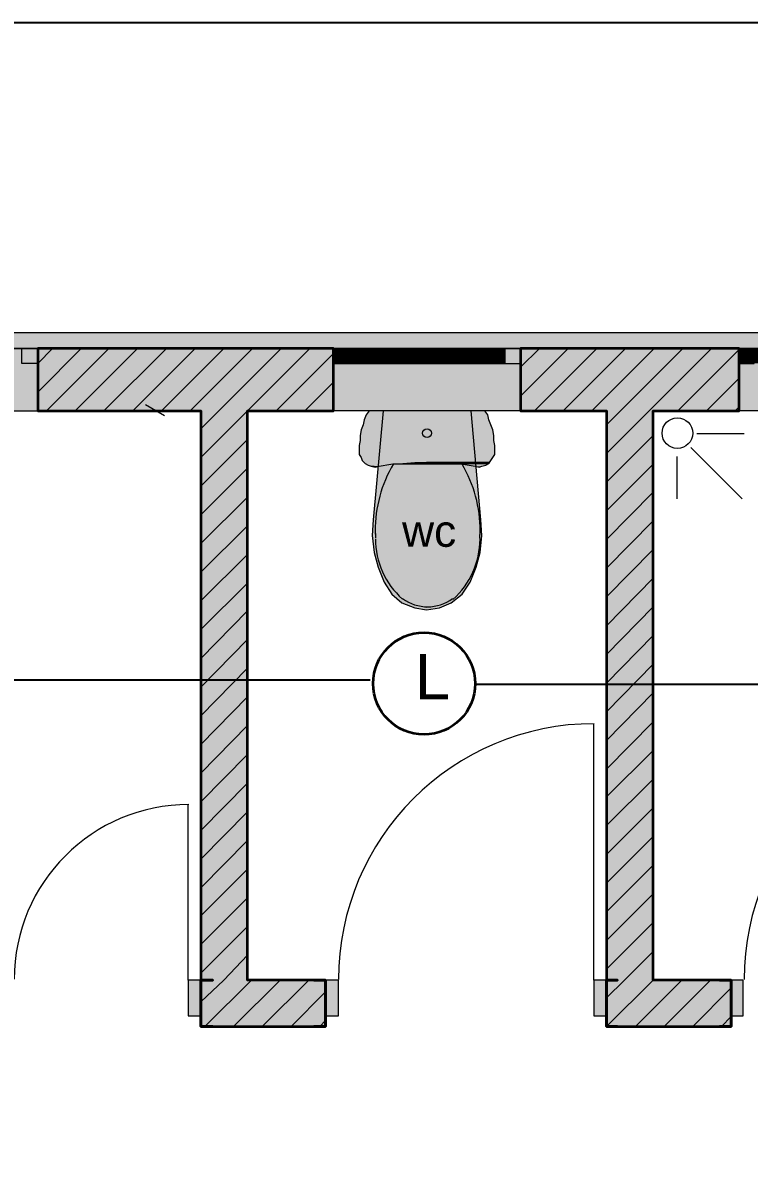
# Model space of a CAD drawing. Header units: millimetres. Extents: x 0 to 72213, y -495 to 58962.
# Drawn here: x 39665 to 44326, y 51565 to 58899 of the extents above; entities that cross this region are included whole.
import ezdxf

# ---------------------------------------------------------------- set-up
doc = ezdxf.new("R2010")
doc.units = ezdxf.units.MM
doc.header["$MEASUREMENT"] = 0
doc.layers.add('PDF_Geometry', color=7, linetype='Continuous', true_color=0xfd8379)
doc.layers.add('PDF_Solid Fills', color=7, linetype='Continuous', true_color=0xffffff)
doc.layers.add('PDF_Text', color=7, linetype='Continuous')
doc.styles.add('PDF Arial-BoldMT', font='arial.ttf')
doc.styles.add('PDF TimesNewRomanPSMT', font='arial.ttf')

msp = doc.modelspace()

# ---------------------------------------------------------------- linework, layer by layer
at = {"layer": 'PDF_Geometry', "color": 1, "lineweight": 25}
for points in [[(57311.5, 58899), (33766.3, 58899)], [(41894.1, 54682.7), (39487.5, 54682.7)], [(42567.2, 54657.3), (44516.6, 54657.3)]]:
    msp.add_lwpolyline(points, dxfattribs=at)
at = {"layer": 'PDF_Geometry', "color": 251, "lineweight": 18, "true_color": 0x696969}
msp.add_lwpolyline([(7192.3, 56911.5), (7090.7, 56911.5), (7090.7, 44205.5), (7192.3, 44205.5), (7192.3, 56809.9), (52612.7, 56809.9), (52612.7, 56911.5)], close=True, dxfattribs=at)
at = {"layer": 'PDF_Geometry', "color": 123, "lineweight": 18, "true_color": 0x70cdbd}
msp.add_lwpolyline([(7192.3, 56809.9), (7192.3, 29092.9), (18990.3, 29092.9), (18990.3, 23092.3), (27791.1, 23092.3), (27791.1, 29092.9), (57717.9, 29092.9), (57717.9, 56809.9)], close=True, dxfattribs=at)
at = {"layer": 'PDF_Geometry', "color": 7, "lineweight": 13}
for points in [[(38554.1, 56409.9), (39760.6, 56409.9), (39760.6, 56714.7), (39760.6, 56809.9), (39760.6, 56714.7), (39659, 56714.7), (39659, 56809.9), (39760.6, 56809.9), (38554.1, 56809.9), (38655.7, 56809.9), (38655.7, 56714.7), (38554.1, 56714.7), (38554.1, 56809.9), (38554.1, 56714.7)], [(42859.3, 56409.9), (41659.2, 56409.9), (41659.2, 56714.7), (41659.2, 56809.9), (41659.2, 56714.7), (41760.8, 56714.7), (41760.8, 56809.9), (41659.2, 56809.9), (42859.3, 56809.9), (42757.7, 56809.9), (42757.7, 56714.7), (42859.3, 56714.7), (42859.3, 56809.9), (42859.3, 56714.7)], [(42256.1, 56714.7), (42306.9, 56714.7), (42306.9, 56809.9), (42256.1, 56809.9), (42211.6, 56809.9), (42211.6, 56714.7)], [(45462.7, 56409.9), (44262.6, 56409.9), (44262.6, 56714.7), (44262.6, 56809.9), (44262.6, 56714.7), (44357.9, 56714.7), (44357.9, 56809.9), (44262.6, 56809.9), (45462.7, 56809.9), (45361.1, 56809.9), (45361.1, 56714.7), (45462.7, 56714.7), (45462.7, 56809.9), (45462.7, 56714.7)]]:
    msp.add_lwpolyline(points, close=True, dxfattribs=at)
at = {"layer": 'PDF_Geometry', "lineweight": 9}
for points in [[(39760.6, 56530.5), (40040, 56809.9)], [(39760.6, 56714.7), (39855.8, 56809.9)], [(39817.7, 56409.9), (40217.8, 56809.9)], [(40001.9, 56409.9), (40401.9, 56809.9)], [(40186, 56409.9), (40586.1, 56809.9)], [(40370.2, 56409.9), (40770.2, 56809.9)], [(40554.3, 56409.9), (40954.4, 56809.9)], [(40738.5, 56409.9), (41138.5, 56809.9)], [(40808.3, 56111.4), (41106.7, 56409.9), (41506.8, 56809.9)], [(40808.3, 56295.6), (40922.6, 56409.9), (41322.6, 56809.9)], [(41290.9, 56409.9), (41659.2, 56778.1)], [(42859.3, 56505.1), (43164.1, 56809.9)], [(42859.3, 56689.3), (42979.9, 56809.9)], [(42948.2, 56409.9), (43348.2, 56809.9)], [(43132.3, 56409.9), (43532.4, 56809.9)], [(43316.5, 56409.9), (43716.5, 56809.9)], [(43411.7, 56136.8), (43684.8, 56409.9), (44084.8, 56809.9)], [(43411.7, 56321), (43500.6, 56409.9), (43900.7, 56809.9)], [(43868.9, 56409.9), (44262.6, 56803.5)], [(44053.1, 56409.9), (44262.6, 56619.4)], [(41475, 56409.9), (41659.2, 56594)], [(44237.2, 56409.9), (44262.6, 56435.3)], [(40808.3, 55927.3), (41106.7, 56225.7)], [(43411.7, 55952.7), (43710.2, 56251.1)], [(40808.3, 55743.1), (41106.7, 56041.6)], [(43411.7, 55768.5), (43710.2, 56067)], [(43411.7, 55584.4), (43710.2, 55889.2)], [(40808.3, 55559), (41106.7, 55857.4)], [(40808.3, 55374.8), (41106.7, 55673.3)], [(43411.7, 55400.2), (43710.2, 55705)], [(43411.7, 55216.1), (43710.2, 55520.9)], [(40808.3, 55190.7), (41106.7, 55489.1)], [(40808.3, 55006.5), (41106.7, 55305)], [(43411.7, 55031.9), (43710.2, 55336.7)], [(43411.7, 54847.8), (43710.2, 55152.6)], [(40808.3, 54822.4), (41106.7, 55127.2)], [(40808.3, 54638.3), (41106.7, 54943)], [(43411.7, 54663.7), (43710.2, 54968.4)], [(40808.3, 54454.1), (41106.7, 54758.9)], [(43411.7, 54479.5), (43710.2, 54784.3)], [(40808.3, 54270), (41106.7, 54574.8)], [(43411.7, 54295.4), (43710.2, 54600.2)], [(40808.3, 54085.8), (41106.7, 54390.6)], [(43411.7, 54111.2), (43710.2, 54416)], [(40808.3, 53901.7), (41106.7, 54206.5)], [(43411.7, 53933.4), (43710.2, 54231.9)], [(40808.3, 53717.5), (41106.7, 54022.3)], [(43411.7, 53749.3), (43710.2, 54047.7)], [(40808.3, 53533.4), (41106.7, 53838.2)], [(43411.7, 53565.1), (43710.2, 53863.6)], [(40808.3, 53349.2), (41106.7, 53654)], [(43411.7, 53381), (43710.2, 53679.4)], [(40808.3, 53171.4), (41106.7, 53469.9)], [(43411.7, 53196.8), (43710.2, 53495.3)], [(40808.3, 52987.3), (41106.7, 53285.7)], [(43411.7, 53012.7), (43710.2, 53311.1)], [(40808.3, 52803.2), (41106.7, 53101.6)], [(43411.7, 52828.5), (43710.2, 53127)], [(40808.3, 52619), (40954.4, 52758.7), (41106.7, 52917.4)], [(43411.7, 52644.4), (43526, 52758.7), (43710.2, 52942.8)], [(40833.7, 52460.3), (41132.1, 52758.7)], [(41017.8, 52460.3), (41316.3, 52758.7)], [(41202, 52460.3), (41500.4, 52758.7)], [(43411.7, 52460.3), (43710.2, 52758.7)], [(43595.9, 52460.3), (43894.3, 52758.7)], [(43780, 52460.3), (44078.5, 52758.7)], [(41386.1, 52460.3), (41608.4, 52682.5)], [(43964.2, 52460.3), (44211.8, 52707.9)], [(44148.3, 52460.3), (44211.8, 52523.8)], [(41570.3, 52460.3), (41608.4, 52498.4)]]:
    msp.add_lwpolyline(points, dxfattribs=at)
at = {"layer": 'PDF_Geometry', "color": 7, "lineweight": 35}
for points in [[(41608.4, 52758.7), (41532.2, 52758.7), (41608.4, 52758.7), (41608.4, 52530.1), (41608.4, 52758.7), (41106.7, 52758.7), (41106.7, 56409.9), (41659.2, 56409.9), (41659.2, 56714.7), (41659.2, 56809.9), (39760.6, 56809.9), (39760.6, 56714.7), (39760.6, 56409.9), (40808.3, 56409.9), (40808.3, 52758.7), (40884.5, 52758.7), (40808.3, 52758.7), (40884.5, 52758.7)], [(44211.8, 52758.7), (44135.6, 52758.7), (44211.8, 52758.7), (44211.8, 52530.1), (44211.8, 52758.7), (43710.2, 52758.7), (43710.2, 56409.9), (44262.6, 56409.9), (44262.6, 56714.7), (44262.6, 56809.9), (42859.3, 56809.9), (42859.3, 56714.7), (42859.3, 56409.9), (43411.7, 56409.9), (43411.7, 52758.7), (43481.6, 52758.7), (43411.7, 52758.7), (43481.6, 52758.7)], [(40808.3, 52460.3), (40808.3, 52530.1), (40808.3, 52460.3), (41608.4, 52460.3), (41608.4, 52530.1), (41608.4, 52758.7), (41532.2, 52758.7)], [(40808.3, 52758.7), (40808.3, 52530.1), (40808.3, 52758.7), (40808.3, 52530.1), (40808.3, 52460.3), (40884.5, 52460.3), (40808.3, 52460.3), (40884.5, 52460.3)], [(43411.7, 52460.3), (43411.7, 52530.1), (43411.7, 52460.3), (44211.8, 52460.3), (44211.8, 52530.1), (44211.8, 52758.7), (44135.6, 52758.7)], [(43411.7, 52758.7), (43411.7, 52530.1), (43411.7, 52758.7), (43411.7, 52530.1), (43411.7, 52460.3), (43481.6, 52460.3), (43411.7, 52460.3), (43481.6, 52460.3)], [(41608.4, 52460.3), (41532.2, 52460.3)], [(44211.8, 52460.3), (44135.6, 52460.3)]]:
    msp.add_lwpolyline(points, dxfattribs=at)
at = {"layer": 'PDF_Geometry', "color": 7, "lineweight": 0, "true_color": 0xffffff}
for points in [[(41659.2, 56762.3, 95.2, 95.2, 0), (41760.8, 56762.3, 95.2, 95.2, 0), (42211.6, 56762.3, 95.2, 95.2, 0), (42256.1, 56762.3, 95.2, 95.2, 0), (42306.9, 56762.3, 95.2, 95.2, 0), (42757.7, 56762.3, 0, 0, 0)], [(44262.6, 56762.3, 95.2, 95.2, 0), (44357.9, 56762.3, 95.2, 95.2, 0), (44808.7, 56762.3, 95.2, 95.2, 0), (44859.5, 56762.3, 95.2, 95.2, 0), (44910.3, 56762.3, 95.2, 95.2, 0), (45361.1, 56762.3, 0, 0, 0)]]:
    msp.add_lwpolyline(points, format="xyseb", dxfattribs=at)
at = {"layer": 'PDF_Geometry', "color": 7, "lineweight": 13}
for points in [[(42211.6, 56809.9), (41760.8, 56809.9)], [(42757.7, 56809.9), (42306.9, 56809.9)], [(41760.8, 56714.7), (42211.6, 56714.7)], [(42306.9, 56714.7), (42757.7, 56714.7)], [(40605.1, 56409.9), (40421, 56409.9)], [(40573.4, 56378.1), (40452.7, 56448)], [(43989.6, 56263.8), (44294.4, 56263.8)], [(43862.6, 56117.8), (43862.6, 55844.7)], [(43951.5, 56174.9), (44281.7, 55844.7)]]:
    msp.add_lwpolyline(points, dxfattribs=at)
at = {"layer": 'PDF_Geometry', "color": 39, "lineweight": 13, "true_color": 0x563838}
for points in [[(41868.7, 56384.5), (41856, 56352.7), (41849.7, 56321), (41837, 56289.2), (41830.6, 56251.1), (41830.6, 56219.4), (41824.3, 56187.6), (41824.3, 56155.9), (41824.3, 56130.5), (41837, 56111.4), (41843.3, 56092.4), (41862.4, 56073.3), (41881.4, 56060.6), (41900.5, 56054.3), (41925.9, 56047.9), (41951.3, 56054.3), (42027.5, 56067), (42103.7, 56073.3), (42179.9, 56079.7), (42256.1, 56079.7), (42338.6, 56079.7), (42414.8, 56073.3), (42491, 56067), (42567.2, 56054.3), (42592.6, 56047.9), (42611.7, 56054.3), (42637.1, 56060.6), (42656.1, 56073.3), (42668.8, 56092.4), (42681.5, 56111.4), (42694.2, 56130.5), (42694.2, 56155.9), (42694.2, 56187.6), (42687.9, 56219.4), (42687.9, 56251.1), (42681.5, 56289.2), (42668.8, 56321), (42656.1, 56352.7), (42649.8, 56384.5), (42630.7, 56409.9), (41887.8, 56409.9)], [(41944.9, 55406.6), (41983, 55311.3), (42033.8, 55235.1), (42097.3, 55178), (42179.9, 55146.2), (42256.1, 55133.5), (42338.6, 55146.2), (42414.8, 55178), (42484.7, 55235.1), (42535.5, 55311.3), (42573.6, 55406.6), (42599, 55501.8), (42611.7, 55609.8), (42605.3, 55711.4), (42541.8, 56409.9), (41976.7, 56409.9), (41913.2, 55711.4), (41906.8, 55609.8), (41919.5, 55501.8)]]:
    msp.add_lwpolyline(points, close=True, dxfattribs=at)
for points in [[(42042.8, 56069.7, 0.133157), (41925.9, 55638.4, 0.007499), (41926.2, 55618.2)], [(42425.3, 55200.8, 0.214162), (42599, 55587.5, 0.012969), (42598.2, 55617.2)]]:
    msp.add_lwpolyline(points, format="xyb", dxfattribs=at)
for points in [[(42478.3, 56067), (42256.1, 56067), (42040.2, 56067)], [(42478.3, 56067), (42478.3, 56067)], [(41925.9, 55616.1), (41925.9, 55616.1)], [(42592.6, 55616.1), (42592.6, 55616.1)], [(42097.3, 55203.4), (42097.3, 55203.4)], [(42421.2, 55203.4), (42421.2, 55203.4)], [(42256.1, 55146.2), (42256.1, 55146.2)]]:
    msp.add_lwpolyline(points, dxfattribs=at)
at = {"layer": 'PDF_Geometry', "color": 7, "lineweight": 0, "true_color": 0xffffff}
for points in [[(42662.5, 56079.7), (42256.1, 56079.7), (42662.5, 56079.7)], [(42656.1, 56073.3), (42414.8, 56073.3), (42656.1, 56073.3)]]:
    msp.add_lwpolyline(points, dxfattribs=at)
at = {"layer": 'PDF_Geometry', "color": 30, "lineweight": 18, "true_color": 0xff6600}
for points in [[(43329.2, 52758.7), (43329.2, 54403.3)], [(40725.8, 52758.7), (40725.8, 53882.6)]]:
    msp.add_lwpolyline(points, dxfattribs=at)
at = {"layer": 'PDF_Geometry', "color": 30, "lineweight": 20, "true_color": 0xff6600}
for points in [[(40808.3, 52758.7), (40725.8, 52758.7), (40725.8, 52530.1), (40808.3, 52530.1)], [(41608.4, 52530.1), (41690.9, 52530.1), (41690.9, 52758.7), (41608.4, 52758.7)], [(43411.7, 52758.7), (43329.2, 52758.7), (43329.2, 52530.1), (43411.7, 52530.1)], [(44211.8, 52530.1), (44288, 52530.1), (44288, 52758.7), (44211.8, 52758.7)]]:
    msp.add_lwpolyline(points, close=True, dxfattribs=at)
at = {"layer": 'PDF_Geometry', "color": 7, "lineweight": 35}
for points in [[(41532.2, 52460.3), (41608.4, 52460.3), (41608.4, 52530.1), (41608.4, 52460.3)], [(44135.6, 52460.3), (44211.8, 52460.3), (44211.8, 52530.1), (44211.8, 52460.3)]]:
    msp.add_lwpolyline(points, close=True, dxfattribs=at)
at = {"layer": 'PDF_Geometry', "color": 7, "lineweight": 13}
msp.add_circle((43865.8, 56267), 98.4, dxfattribs=at)
at = {"layer": 'PDF_Geometry', "color": 39, "lineweight": 13, "true_color": 0x563838}
msp.add_circle((42259.2, 56267), 28.6, dxfattribs=at)
at = {"layer": 'PDF_Geometry', "color": 1, "lineweight": 35}
msp.add_circle((42240.2, 54660.5), 327, dxfattribs=at)
at = {"layer": 'PDF_Geometry', "color": 39, "lineweight": 13, "true_color": 0x563838}
for centre, radius, start, end in [((41757.8, 55640.4), 842.9, 359.99496, 30.53282), ((42388, 55596.2), 460.4, 176.61074, 180.19764), ((41924.2, 55634.3), 676.5, 358.57758, 0.28532), ((42445.1, 55589.8), 517.5, 179.99449, 228.3838), ((42265.6, 55428.8), 276.2, 233.76523, 269.63896), ((42259.3, 55428.8), 276.2, 270.36057, 306.21327)]:
    msp.add_arc(centre, radius, start, end, dxfattribs=at)
at = {"layer": 'PDF_Geometry', "color": 30, "lineweight": 18, "true_color": 0xff6600}
for centre, radius in [((43332.4, 52761.9), 1641.4), ((45935.8, 52761.9), 1641.4), ((40730.6, 52764), 1120.7)]:
    msp.add_arc(centre, radius, 90, 180, dxfattribs=at)
at = {"layer": 'PDF_Geometry', "color": 1, "lineweight": 25}
msp.add_arc((41182.7, 57999.8), 7275.3, 289.74293, 329.68073, dxfattribs=at)
at = {"layer": 'PDF_Solid Fills', "transparency": 33554559}
for points in [[(7192.3, 56809.9), (52612.7, 56809.9), (7192.3, 56911.5)], [(52612.7, 56809.9), (7192.3, 56911.5), (52612.7, 56911.5)], [(39760.6, 56809.9), (38554.1, 56809.9), (39760.6, 56409.9)], [(38554.1, 56809.9), (39760.6, 56409.9), (38554.1, 56409.9)], [(39760.6, 56714.7), (39659, 56714.7), (39760.6, 56809.9)], [(39659, 56714.7), (39760.6, 56809.9), (39659, 56809.9)], [(39760.6, 56809.9), (39760.6, 56409.9), (41659.2, 56809.9)], [(39760.6, 56409.9), (41659.2, 56809.9), (41659.2, 56409.9)], [(41659.2, 56809.9), (41659.2, 56409.9), (42859.3, 56809.9)], [(41659.2, 56409.9), (42859.3, 56809.9), (42859.3, 56409.9)], [(42859.3, 56809.9), (42859.3, 56714.7), (42757.7, 56809.9)], [(42859.3, 56714.7), (42757.7, 56809.9), (42757.7, 56714.7)], [(42859.3, 56809.9), (42859.3, 56409.9), (44262.6, 56809.9)], [(42859.3, 56409.9), (44262.6, 56809.9), (44262.6, 56409.9)], [(44262.6, 56809.9), (44262.6, 56409.9), (45462.7, 56809.9)], [(44262.6, 56409.9), (45462.7, 56809.9), (45462.7, 56409.9)], [(40808.3, 56409.9), (40808.3, 52758.7), (41106.7, 56409.9)], [(40808.3, 52758.7), (41106.7, 56409.9), (41106.7, 52758.7)], [(41887.8, 56409.9), (42649.8, 56384.5), (41868.7, 56384.5)], [(42630.7, 56409.9), (41887.8, 56409.9), (42649.8, 56384.5)], [(41976.7, 56409.9), (42605.3, 55711.4), (41913.2, 55711.4)], [(42541.8, 56409.9), (41976.7, 56409.9), (42605.3, 55711.4)], [(43411.7, 56409.9), (43411.7, 52758.7), (43710.2, 56409.9)], [(43411.7, 52758.7), (43710.2, 56409.9), (43710.2, 52758.7)], [(41856, 56352.7), (42668.8, 56321), (41849.7, 56321)], [(41868.7, 56384.5), (42656.1, 56352.7), (41856, 56352.7)], [(42656.1, 56352.7), (41856, 56352.7), (42668.8, 56321)], [(42649.8, 56384.5), (41868.7, 56384.5), (42656.1, 56352.7)], [(41837, 56289.2), (42687.9, 56251.1), (41830.6, 56251.1)], [(41849.7, 56321), (42681.5, 56289.2), (41837, 56289.2)], [(42681.5, 56289.2), (41837, 56289.2), (42687.9, 56251.1)], [(42668.8, 56321), (41849.7, 56321), (42681.5, 56289.2)], [(41830.6, 56219.4), (42694.2, 56187.6), (41824.3, 56187.6)], [(42694.2, 56187.6), (41824.3, 56187.6), (42694.2, 56155.9)], [(41824.3, 56187.6), (42694.2, 56155.9), (41824.3, 56155.9)], [(42687.9, 56251.1), (41830.6, 56251.1), (42687.9, 56219.4)], [(41830.6, 56251.1), (42687.9, 56219.4), (41830.6, 56219.4)], [(42687.9, 56219.4), (41830.6, 56219.4), (42694.2, 56187.6)], [(42694.2, 56155.9), (41824.3, 56155.9), (42694.2, 56130.5)], [(41824.3, 56155.9), (42694.2, 56130.5), (41824.3, 56130.5)], [(42694.2, 56130.5), (41824.3, 56130.5), (42681.5, 56111.4)], [(41824.3, 56130.5), (42681.5, 56111.4), (41837, 56111.4)], [(42681.5, 56111.4), (41837, 56111.4), (42668.8, 56092.4)], [(41837, 56111.4), (42668.8, 56092.4), (41843.3, 56092.4)], [(42668.8, 56092.4), (41843.3, 56092.4), (42662.5, 56079.7)], [(41843.3, 56092.4), (42662.5, 56079.7), (41856, 56079.7)], [(42179.9, 56079.7), (42179.9, 56079.7), (41856, 56079.7)], [(42179.9, 56079.7), (41856, 56079.7), (42256.1, 56079.7)], [(42179.9, 56079.7), (41856, 56079.7), (42103.7, 56073.3)], [(41856, 56079.7), (42103.7, 56073.3), (41862.4, 56073.3)], [(42091, 56073.3), (42091, 56073.3), (41862.4, 56073.3)], [(42091, 56073.3), (41862.4, 56073.3), (42103.7, 56073.3)], [(42091, 56073.3), (41862.4, 56073.3), (42027.5, 56067)], [(41862.4, 56073.3), (42027.5, 56067), (41875.1, 56067)], [(42027.5, 56067), (41875.1, 56067), (42002.1, 56060.6)], [(41875.1, 56067), (42002.1, 56060.6), (41881.4, 56060.6)], [(42002.1, 56060.6), (41881.4, 56060.6), (41957.6, 56054.3)], [(41881.4, 56060.6), (41957.6, 56054.3), (41900.5, 56054.3)], [(41957.6, 56054.3), (41900.5, 56054.3), (41951.3, 56054.3)], [(41900.5, 56054.3), (41951.3, 56054.3), (41913.2, 56054.3)], [(41913.2, 56054.3), (41951.3, 56054.3), (41925.9, 56047.9)], [(42256.1, 56079.7), (42662.5, 56079.7), (42338.6, 56079.7)], [(42662.5, 56079.7), (42338.6, 56079.7), (42656.1, 56073.3)], [(42338.6, 56079.7), (42656.1, 56073.3), (42414.8, 56073.3)], [(42414.8, 56073.3), (42656.1, 56073.3), (42427.5, 56073.3)], [(42656.1, 56073.3), (42427.5, 56073.3), (42643.4, 56067)], [(42427.5, 56073.3), (42643.4, 56067), (42491, 56067)], [(42643.4, 56067), (42491, 56067), (42637.1, 56060.6)], [(42491, 56067), (42637.1, 56060.6), (42516.4, 56060.6)], [(42637.1, 56060.6), (42516.4, 56060.6), (42611.7, 56054.3)], [(42516.4, 56060.6), (42611.7, 56054.3), (42560.9, 56054.3)], [(42560.9, 56054.3), (42567.2, 56054.3), (42605.3, 56054.3)], [(42560.9, 56054.3), (42611.7, 56054.3), (42605.3, 56054.3)], [(42567.2, 56054.3), (42605.3, 56054.3), (42592.6, 56047.9)], [(41913.2, 55711.4), (42611.7, 55609.8), (41906.8, 55609.8)], [(42605.3, 55711.4), (41913.2, 55711.4), (42611.7, 55609.8)], [(42611.7, 55609.8), (41906.8, 55609.8), (42599, 55501.8)], [(41906.8, 55609.8), (42599, 55501.8), (41919.5, 55501.8)], [(42599, 55501.8), (41919.5, 55501.8), (42573.6, 55406.6)], [(41919.5, 55501.8), (42573.6, 55406.6), (41944.9, 55406.6)], [(42573.6, 55406.6), (41944.9, 55406.6), (42535.5, 55311.3)], [(41944.9, 55406.6), (42535.5, 55311.3), (41983, 55311.3)], [(42535.5, 55311.3), (41983, 55311.3), (42484.7, 55235.1)], [(41983, 55311.3), (42484.7, 55235.1), (42033.8, 55235.1)], [(42484.7, 55235.1), (42033.8, 55235.1), (42414.8, 55178)], [(42033.8, 55235.1), (42414.8, 55178), (42097.3, 55178)], [(42097.3, 55178), (42179.9, 55146.2), (42338.6, 55146.2)], [(42097.3, 55178), (42414.8, 55178), (42338.6, 55146.2)], [(42179.9, 55146.2), (42338.6, 55146.2), (42256.1, 55133.5)], [(40808.3, 52758.7), (40808.3, 52530.1), (40725.8, 52758.7)], [(40808.3, 52530.1), (40725.8, 52758.7), (40725.8, 52530.1)], [(40808.3, 52758.7), (40808.3, 52460.3), (41608.4, 52758.7)], [(40808.3, 52460.3), (41608.4, 52758.7), (41608.4, 52460.3)], [(41608.4, 52530.1), (41608.4, 52758.7), (41690.9, 52530.1)], [(41608.4, 52758.7), (41690.9, 52530.1), (41690.9, 52758.7)], [(43411.7, 52758.7), (43411.7, 52530.1), (43329.2, 52758.7)], [(43411.7, 52530.1), (43329.2, 52758.7), (43329.2, 52530.1)], [(43411.7, 52758.7), (43411.7, 52460.3), (44211.8, 52758.7)], [(43411.7, 52460.3), (44211.8, 52758.7), (44211.8, 52460.3)], [(44211.8, 52530.1), (44211.8, 52758.7), (44288, 52530.1)], [(44211.8, 52758.7), (44288, 52530.1), (44288, 52758.7)]]:
    msp.add_solid(points, dxfattribs=at)

# ---------------------------------------------------------------- texts
at = {"layer": 'PDF_Text', "insert": (42099, 55638.2), "char_height": 203.42, "attachment_point": 4, "style": 'PDF Arial-BoldMT'}
msp.add_mtext('wc', dxfattribs=at)
at = {"layer": 'PDF_Text', "color": 1, "insert": (42181.6, 54705.2), "char_height": 289.4, "attachment_point": 4, "style": 'PDF TimesNewRomanPSMT'}
msp.add_mtext('L', dxfattribs=at)

doc.saveas('drawing.dxf')
